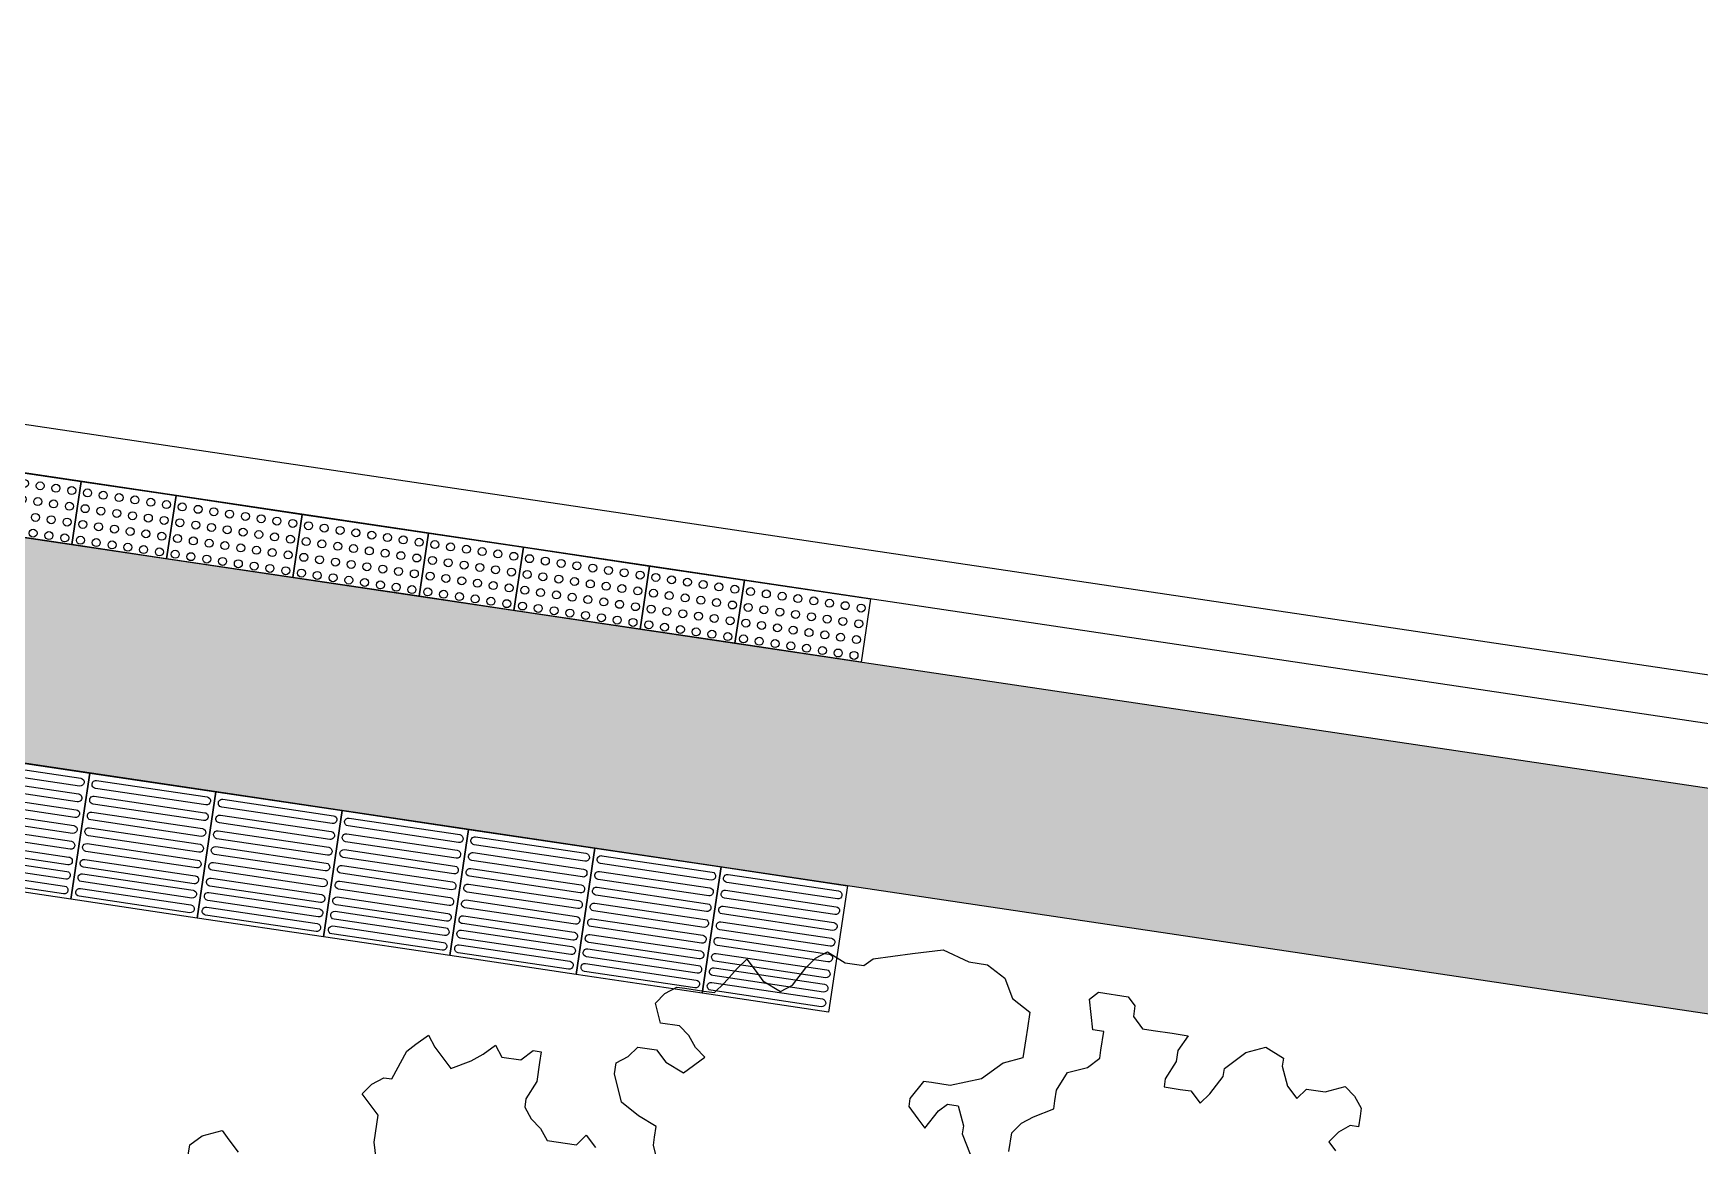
# Model space of a CAD drawing. Header units: millimetres. Extents: x 338 to 506, y 179 to 335.
# Drawn here: x 374.03 to 379.25, y 324.75 to 328.24 of the extents above; entities that cross this region are included whole.
import ezdxf

# ---------------------------------------------------------------- set-up
doc = ezdxf.new("R2010")
doc.units = ezdxf.units.MM
for name, color, linetype in [('ANDEN', 251, 'Continuous'), ('ARBOL-TOP', 3, 'Continuous'), ('MOBILIARIO_URBANO', 51, 'Continuous'), ('MUROS', 32, 'Continuous')]:
    doc.layers.add(name, color=color, linetype=linetype)

# ---------------------------------------------------------------- blocks, each defined once
blk = doc.blocks.new('*U879')
at = {"layer": 'MOBILIARIO_URBANO'}
blk.add_lwpolyline([(1193.079, 208.8296), (1193.379, 208.8296), (1193.379, 208.6296), (1193.079, 208.6296), (1193.079, 208.8296)], dxfattribs=at)
for centre in [(1193.1035, 208.7971), (1193.1535, 208.7971), (1193.2035, 208.7971), (1193.2535, 208.7971), (1193.3035, 208.7971), (1193.3535, 208.7971), (1193.4035, 208.7971), (1193.4535, 208.7971), (1193.1035, 208.7471), (1193.1535, 208.7471), (1193.2035, 208.7471), (1193.2535, 208.7471), (1193.3035, 208.7471), (1193.3535, 208.7471), (1193.4035, 208.7471), (1193.4535, 208.7471), (1193.1035, 208.6971), (1193.1535, 208.6971), (1193.2035, 208.6971), (1193.2535, 208.6971), (1193.3035, 208.6971), (1193.3535, 208.6971), (1193.4035, 208.6971), (1193.4535, 208.6971), (1193.1035, 208.6471), (1193.1535, 208.6471), (1193.2035, 208.6471), (1193.2535, 208.6471), (1193.3035, 208.6471), (1193.3535, 208.6471), (1193.4035, 208.6471), (1193.4535, 208.6471)]:
    blk.add_circle(centre, 0.0125, dxfattribs=at)
blk = doc.blocks.new('*U29')
at = {"layer": 'MOBILIARIO_URBANO'}
blk.add_lwpolyline([(1192.979, 208.8296), (1193.379, 208.8296), (1193.379, 208.6296), (1192.979, 208.6296), (1192.979, 208.8296)], dxfattribs=at)
for centre in [(1193.0035, 208.7971), (1193.0535, 208.7971), (1193.1035, 208.7971), (1193.1535, 208.7971), (1193.2035, 208.7971), (1193.2535, 208.7971), (1193.3035, 208.7971), (1193.3535, 208.7971), (1193.0035, 208.7471), (1193.0535, 208.7471), (1193.1035, 208.7471), (1193.1535, 208.7471), (1193.2035, 208.7471), (1193.2535, 208.7471), (1193.3035, 208.7471), (1193.3535, 208.7471), (1193.0035, 208.6971), (1193.0535, 208.6971), (1193.1035, 208.6971), (1193.1535, 208.6971), (1193.2035, 208.6971), (1193.2535, 208.6971), (1193.3035, 208.6971), (1193.3535, 208.6971), (1193.0035, 208.6471), (1193.0535, 208.6471), (1193.1035, 208.6471), (1193.1535, 208.6471), (1193.2035, 208.6471), (1193.2535, 208.6471), (1193.3035, 208.6471), (1193.3535, 208.6471)]:
    blk.add_circle(centre, 0.0125, dxfattribs=at)
blk = doc.blocks.new('*U887')
at = {"layer": 'ANDEN', "linetype": 'Continuous'}
for p, q in [((139.8345, 78.5683), (139.8345, 133.6332)), ((140.5344, 133.6332), (140.5344, 78.5683))]:
    blk.add_line(p, q, dxfattribs=at)
at = {"layer": 'ANDEN', "linetype": 'Continuous', "extrusion": (0, 0, -1)}
for points in [[(-139.8345, 133.6332), (-140.5344, 78.5683), (-139.8345, 78.5683)], [(-139.8345, 133.6332), (-140.5344, 133.6332), (-140.5344, 78.5683)]]:
    blk.add_solid(points, dxfattribs=at)
blk = doc.blocks.new('*U877')
at = {"layer": 'MOBILIARIO_URBANO', "color": 241}
blk.add_lwpolyline([(1146.7184, 221.4799), (1147.1184, 221.4799), (1147.1184, 221.0799), (1146.7184, 221.0799), (1146.7184, 221.4799)], dxfattribs=at)
for points in [[(1146.7433, 221.4599), (1147.0933, 221.4599, -1), (1147.0933, 221.4349), (1146.7433, 221.4349, -1)], [(1146.7432, 221.4099), (1147.0932, 221.4099, -1), (1147.0932, 221.3849), (1146.7432, 221.3849, -1)], [(1146.7432, 221.3599), (1147.0932, 221.3599, -1), (1147.0932, 221.3349), (1146.7432, 221.3349, -1)], [(1146.7432, 221.3099), (1147.0932, 221.3099, -1), (1147.0932, 221.2849), (1146.7432, 221.2849, -1)], [(1146.7431, 221.2599), (1147.0931, 221.2599, -1), (1147.0931, 221.2349), (1146.7431, 221.2349, -1)], [(1146.7429, 221.2099), (1147.0929, 221.2099, -1), (1147.0929, 221.1849), (1146.7429, 221.1849, -1)], [(1146.743, 221.1644), (1147.093, 221.1644, -1), (1147.093, 221.1394), (1146.743, 221.1394, -1)], [(1146.7429, 221.1179), (1147.0929, 221.1179, -1), (1147.0929, 221.0929), (1146.7429, 221.0929, -1)]]:
    blk.add_lwpolyline(points, format="xyb", close=True, dxfattribs=at)
blk = doc.blocks.new('*U33')
at = {"layer": 'MOBILIARIO_URBANO', "color": 241}
blk.add_lwpolyline([(1146.8208, 221.4799), (1147.1184, 221.4799), (1147.1184, 221.0799), (1146.8208, 221.0799), (1146.8208, 221.4799)], dxfattribs=at)
for points in [[(1146.8456, 221.4599), (1147.0933, 221.4599, -1), (1147.0933, 221.4349), (1146.8456, 221.4349, -1)], [(1146.8456, 221.4099), (1147.0932, 221.4099, -1), (1147.0932, 221.3849), (1146.8456, 221.3849, -1)], [(1146.8455, 221.3599), (1147.0932, 221.3599, -1), (1147.0932, 221.3349), (1146.8455, 221.3349, -1)], [(1146.8455, 221.3099), (1147.0932, 221.3099, -1), (1147.0932, 221.2849), (1146.8455, 221.2849, -1)], [(1146.8454, 221.2599), (1147.0931, 221.2599, -1), (1147.0931, 221.2349), (1146.8454, 221.2349, -1)], [(1146.8453, 221.2099), (1147.0929, 221.2099, -1), (1147.0929, 221.1849), (1146.8453, 221.1849, -1)], [(1146.8453, 221.1644), (1147.093, 221.1644, -1), (1147.093, 221.1394), (1146.8453, 221.1394, -1)], [(1146.8453, 221.1179), (1147.0929, 221.1179, -1), (1147.0929, 221.0929), (1146.8453, 221.0929, -1)]]:
    blk.add_lwpolyline(points, format="xyb", close=True, dxfattribs=at)
blk = doc.blocks.new('ARBOLITO')
at = {"linetype": 'ByBlock'}
for points in [[(461.9595, 69.5579), (461.9595, 69.5724), (461.9679, 69.5807), (461.9824, 69.587), (461.9886, 69.5807), (461.997, 69.5724)], [(462.105, 69.5724), (462.0988, 69.5953), (462.0988, 69.6161), (462.0842, 69.6306), (462.0905, 69.6389), (462.0988, 69.6452), (462.105, 69.6452), (462.1133, 69.668), (462.1195, 69.6742), (462.1279, 69.6826), (462.1341, 69.6742), (462.1486, 69.6597), (462.1632, 69.668), (462.1715, 69.6742), (462.1798, 69.6826), (462.186, 69.6742), (462.2006, 69.6742), (462.2089, 69.6826), (462.2151, 69.6826), (462.2151, 69.6742), (462.2151, 69.6597), (462.2089, 69.6452), (462.2089, 69.6389), (462.2151, 69.6306), (462.2234, 69.6244), (462.2297, 69.6161), (462.2525, 69.6161), (462.2588, 69.6244), (462.2671, 69.6161)], [(462.3169, 69.6098), (462.3107, 69.6244), (462.3107, 69.6306), (462.3107, 69.6389), (462.2962, 69.6452), (462.2816, 69.6535), (462.2733, 69.6742), (462.2733, 69.6826), (462.2816, 69.6888), (462.2879, 69.6971), (462.3024, 69.6971), (462.3107, 69.6888), (462.3253, 69.6826), (462.3398, 69.6971), (462.3315, 69.7033), (462.3253, 69.7117), (462.3169, 69.7179), (462.3024, 69.7179), (462.2962, 69.7324), (462.3024, 69.7407), (462.3107, 69.747), (462.3169, 69.747), (462.3315, 69.747), (462.3398, 69.747), (462.346, 69.7553), (462.3543, 69.7678), (462.3606, 69.7761), (462.3689, 69.7678), (462.3751, 69.7615), (462.3897, 69.7553), (462.398, 69.7615), (462.4063, 69.7761), (462.4125, 69.7844), (462.4208, 69.7906), (462.4354, 69.7844), (462.4499, 69.7844), (462.4562, 69.7906), (462.4853, 69.7989), (462.5081, 69.8052), (462.5289, 69.7989), (462.5434, 69.7989), (462.558, 69.7906), (462.5663, 69.7761), (462.5808, 69.7678), (462.5808, 69.7553), (462.5808, 69.747), (462.5808, 69.7324), (462.5663, 69.7262), (462.5517, 69.7117), (462.5289, 69.7033), (462.5143, 69.7033), (462.5081, 69.7033), (462.4998, 69.6888), (462.4998, 69.6826), (462.5081, 69.6742), (462.5143, 69.668), (462.5227, 69.6826), (462.5289, 69.6888), (462.5372, 69.6888), (462.5434, 69.6742), (462.5434, 69.668), (462.5517, 69.6535)], [(462.5808, 69.6597), (462.5808, 69.6742), (462.5871, 69.6826), (462.5954, 69.6888), (462.6099, 69.6971), (462.6099, 69.7033), (462.6099, 69.7117), (462.6162, 69.7262), (462.6307, 69.7324), (462.639, 69.7407), (462.639, 69.747), (462.639, 69.7615), (462.6307, 69.7615), (462.6245, 69.7844), (462.6307, 69.7906), (462.6536, 69.7906), (462.6598, 69.7844), (462.6598, 69.7761), (462.6681, 69.7678), (462.6764, 69.7678), (462.691, 69.7678), (462.7034, 69.7678), (462.6972, 69.7553), (462.6972, 69.747), (462.691, 69.7324), (462.691, 69.7262), (462.6972, 69.7262), (462.7034, 69.7262), (462.7117, 69.7262), (462.7201, 69.7179), (462.7263, 69.7262), (462.7346, 69.7407), (462.7346, 69.747), (462.7491, 69.7615), (462.7637, 69.7678), (462.7782, 69.7615), (462.7782, 69.7553), (462.7845, 69.7407), (462.7928, 69.7324), (462.799, 69.7407), (462.8136, 69.7407), (462.8281, 69.747), (462.8364, 69.7407), (462.8427, 69.7324), (462.8427, 69.7262), (462.8427, 69.7179), (462.8364, 69.7179), (462.8281, 69.7117), (462.8219, 69.7033), (462.8281, 69.6971)], [(461.9595, 69.5579), (461.9595, 69.5724), (461.9679, 69.5807), (461.9824, 69.587), (461.9886, 69.5807), (461.997, 69.5724)], [(462.105, 69.5724), (462.0988, 69.5953), (462.0988, 69.6161), (462.0842, 69.6306), (462.0905, 69.6389), (462.0988, 69.6452), (462.105, 69.6452), (462.1133, 69.668), (462.1195, 69.6742), (462.1279, 69.6826), (462.1341, 69.6742), (462.1486, 69.6597), (462.1632, 69.668), (462.1715, 69.6742), (462.1798, 69.6826), (462.186, 69.6742), (462.2006, 69.6742), (462.2089, 69.6826), (462.2151, 69.6826), (462.2151, 69.6742), (462.2151, 69.6597), (462.2089, 69.6452), (462.2089, 69.6389), (462.2151, 69.6306), (462.2234, 69.6244), (462.2297, 69.6161), (462.2525, 69.6161), (462.2588, 69.6244), (462.2671, 69.6161)], [(462.3169, 69.6098), (462.3107, 69.6244), (462.3107, 69.6306), (462.3107, 69.6389), (462.2962, 69.6452), (462.2816, 69.6535), (462.2733, 69.6742), (462.2733, 69.6826), (462.2816, 69.6888), (462.2879, 69.6971), (462.3024, 69.6971), (462.3107, 69.6888), (462.3253, 69.6826), (462.3398, 69.6971), (462.3315, 69.7033), (462.3253, 69.7117), (462.3169, 69.7179), (462.3024, 69.7179), (462.2962, 69.7324), (462.3024, 69.7407), (462.3107, 69.747), (462.3169, 69.747), (462.3315, 69.747), (462.3398, 69.747), (462.346, 69.7553), (462.3543, 69.7678), (462.3606, 69.7761), (462.3689, 69.7678), (462.3751, 69.7615), (462.3897, 69.7553), (462.398, 69.7615), (462.4063, 69.7761), (462.4125, 69.7844), (462.4208, 69.7906), (462.4354, 69.7844), (462.4499, 69.7844), (462.4562, 69.7906), (462.4853, 69.7989), (462.5081, 69.8052), (462.5289, 69.7989), (462.5434, 69.7989), (462.558, 69.7906), (462.5663, 69.7761), (462.5808, 69.7678), (462.5808, 69.7553), (462.5808, 69.747), (462.5808, 69.7324), (462.5663, 69.7262), (462.5517, 69.7117), (462.5289, 69.7033), (462.5143, 69.7033), (462.5081, 69.7033), (462.4998, 69.6888), (462.4998, 69.6826), (462.5081, 69.6742), (462.5143, 69.668), (462.5227, 69.6826), (462.5289, 69.6888), (462.5372, 69.6888), (462.5434, 69.6742), (462.5434, 69.668), (462.5517, 69.6535)], [(462.5808, 69.6597), (462.5808, 69.6742), (462.5871, 69.6826), (462.5954, 69.6888), (462.6099, 69.6971), (462.6099, 69.7033), (462.6099, 69.7117), (462.6162, 69.7262), (462.6307, 69.7324), (462.639, 69.7407), (462.639, 69.747), (462.639, 69.7615), (462.6307, 69.7615), (462.6245, 69.7844), (462.6307, 69.7906), (462.6536, 69.7906), (462.6598, 69.7844), (462.6598, 69.7761), (462.6681, 69.7678), (462.6764, 69.7678), (462.691, 69.7678), (462.7034, 69.7678), (462.6972, 69.7553), (462.6972, 69.747), (462.691, 69.7324), (462.691, 69.7262), (462.6972, 69.7262), (462.7034, 69.7262), (462.7117, 69.7262), (462.7201, 69.7179), (462.7263, 69.7262), (462.7346, 69.7407), (462.7346, 69.747), (462.7491, 69.7615), (462.7637, 69.7678), (462.7782, 69.7615), (462.7782, 69.7553), (462.7845, 69.7407), (462.7928, 69.7324), (462.799, 69.7407), (462.8136, 69.7407), (462.8281, 69.747), (462.8364, 69.7407), (462.8427, 69.7324), (462.8427, 69.7262), (462.8427, 69.7179), (462.8364, 69.7179), (462.8281, 69.7117), (462.8219, 69.7033), (462.8281, 69.6971)]]:
    blk.add_lwpolyline(points, dxfattribs=at)
blk = doc.blocks.new('A$C7152A42C')
at = {"layer": 'ANDEN'}
blk.add_lwpolyline([(134.58444, 70.81492), (140.73444, 70.81492), (140.88483, 70.81492), (140.88483, 139.4371), (140.88483, 141.26289, 0.3468554), (140.41942, 141.75892), (139.81378, 141.79737), (139.4802, 141.81855)], format="xyb", dxfattribs=at)
for points in [[(140.73444, 78.74063), (140.73444, 141.26289)], [(140.73444, 78.10052), (140.73444, 136.87449)]]:
    blk.add_lwpolyline(points, dxfattribs=at)
at = {"layer": 'ANDEN', "linetype": 'Continuous'}
blk.add_blockref('*U887', (0, 0), dxfattribs=at)
at = {"layer": 'ANDEN', "rotation": 270}
for name, p in [('*U29', (-68.09512, 1326.12154)), ('*U33', (-81.64533, 1279.70039)), ('*U879', (-68.09512, 1325.8215)), ('*U877', (-81.64533, 1279.30039)), ('*U29', (-68.09512, 1325.4215)), ('*U877', (-81.64533, 1278.90039)), ('*U29', (-68.09512, 1325.0215)), ('*U877', (-81.64533, 1278.50039)), ('*U879', (-68.09512, 1324.72147)), ('*U877', (-81.64533, 1278.10039)), ('*U29', (-68.09512, 1324.32147)), ('*U877', (-81.64533, 1277.70039)), ('*U879', (-68.09512, 1324.02144)), ('*U29', (-68.09512, 1323.62144)), ('*U877', (-81.64533, 1277.30039))]:
    blk.add_blockref(name, p, dxfattribs=at)
at = {"layer": 'ARBOL-TOP', "color": 3, "linetype": 'ByBlock', "xscale": 4.090679926752369, "yscale": 4.090679926752369, "zscale": 4.090679926752369, "rotation": 270}
blk.add_blockref('ARBOLITO', (-145.87066, 2021.82862), dxfattribs=at)

msp = doc.modelspace()

# ---------------------------------------------------------------- block references
at = {"layer": 'MUROS', "color": 32, "rotation": 81.53046525965426}
msp.add_blockref('A$C7152A42C', (484.7482, 168.0844), dxfattribs=at)

doc.saveas('drawing.dxf')
